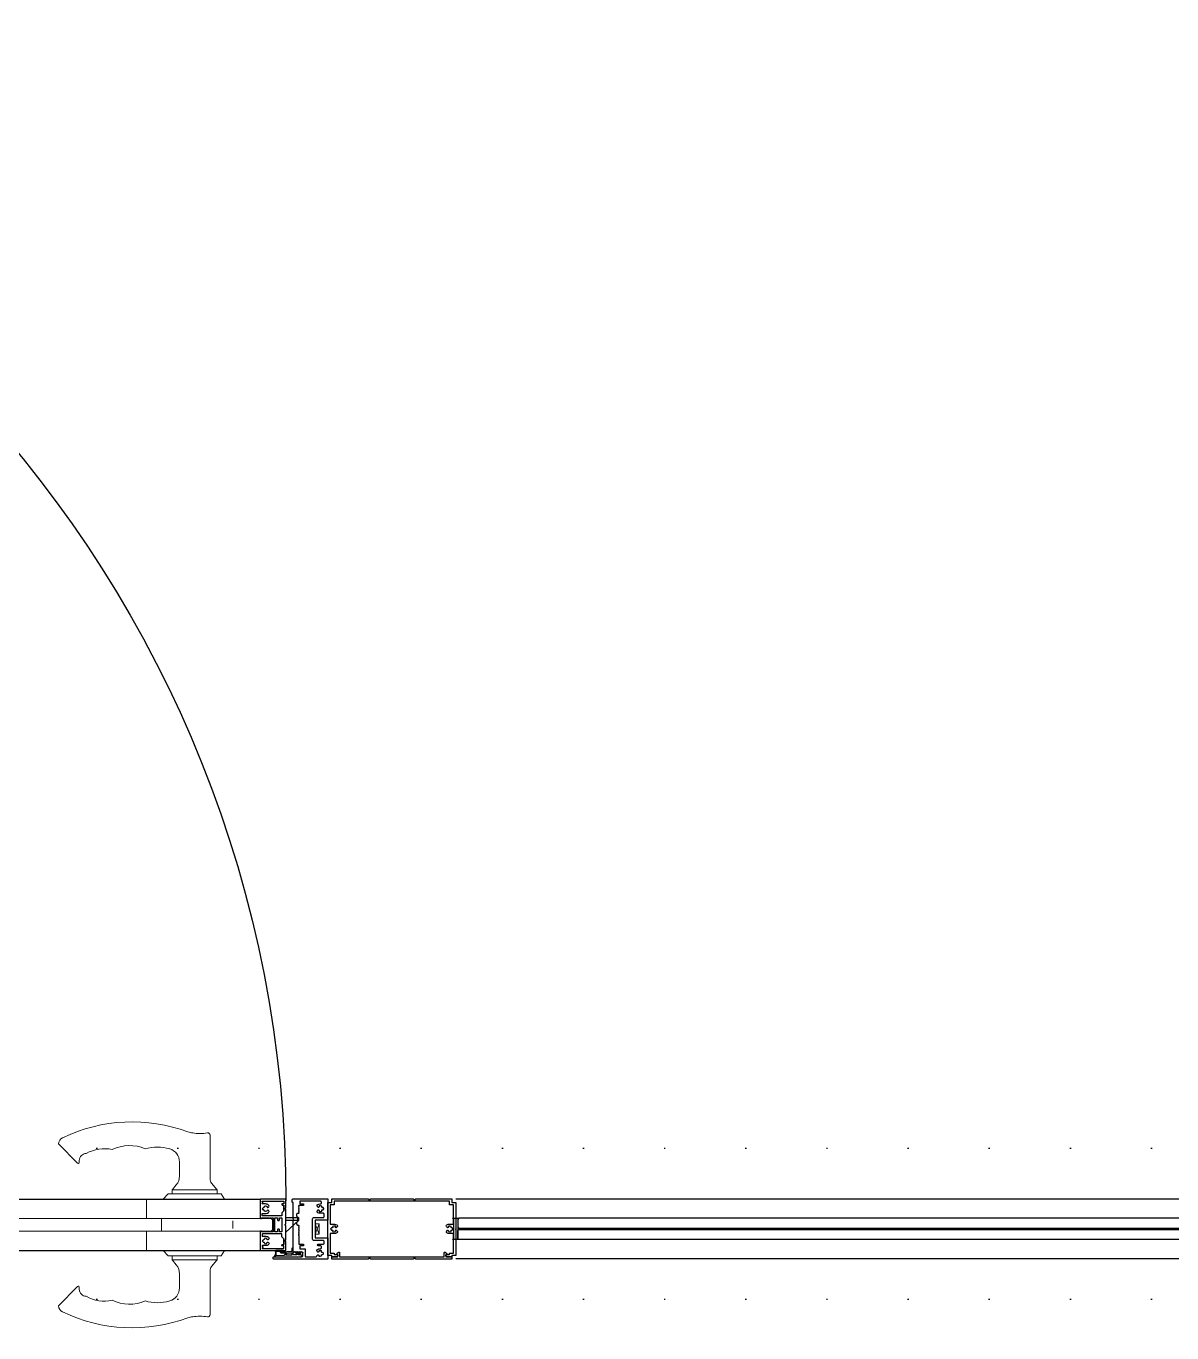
# Model space of a CAD drawing. Header units: centimetres. Extents: x 2135 to 5458, y 2057 to 4523.
# Drawn here: x 3893.2 to 3982.9, y 4029.1 to 4131.4 of the extents above; entities that cross this region are included whole.
import ezdxf

# ---------------------------------------------------------------- set-up
doc = ezdxf.new("R2010")
doc.units = ezdxf.units.CM
doc.header["$LTSCALE"] = 50
for name, pattern in [('DOT2', [0.125, 0, -0.125]), ('HIDDEN', [0.375, 0.25, -0.125]), ('kesik cizgi', [9.525, 6.35, -3.175])]:
    doc.linetypes.add(name, pattern=pattern)
for name, color, linetype in [('BA_gor3', 163, 'Continuous'), ('BA_mat-cam', 131, 'Continuous'), ('BA_mat-metal', 122, 'Continuous'), ('BA_mat_metal', 122, 'Continuous'), ('BA_plan-iz-ust', 8, 'DOT2')]:
    doc.layers.add(name, color=color, linetype=linetype)

# ---------------------------------------------------------------- blocks, each defined once
blk = doc.blocks.new('asda')
at = {"layer": 'BA_mat_metal', "linetype": 'Continuous'}
for points in [[(14102.03, 36649.95), (14102.03, 36651.47), (14101.91, 36651.47), (14101.73, 36651.47), (14101.73, 36651.59), (14101.48, 36651.59, -0.414214), (14101.43, 36651.64, -0.309233), (14101.44, 36651.69), (14101.5, 36651.75, -0.201054), (14101.54, 36651.77), (14101.6, 36651.77), (14101.73, 36651.77), (14101.91, 36651.77), (14101.91, 36651.65), (14102.03, 36651.65), (14102.21, 36651.65), (14102.21, 36647.52), (14101.91, 36647.52), (14101.91, 36647.22), (14099.07, 36647.22, -0.414214), (14099.05, 36647.24), (14099.05, 36647.27), (14098.89, 36647.27), (14098.89, 36647.24, -0.414214), (14098.86, 36647.22), (14095.55, 36647.22, -0.414214), (14095.53, 36647.24), (14095.53, 36647.27), (14095.37, 36647.27), (14095.37, 36647.24, -0.414214), (14095.34, 36647.22), (14092.51, 36647.22), (14092.51, 36647.52), (14092.21, 36647.52), (14092.21, 36651.65), (14092.39, 36651.65), (14092.51, 36651.65), (14092.51, 36651.77), (14092.69, 36651.77), (14092.81, 36651.77), (14092.88, 36651.77, -0.201054), (14092.91, 36651.75), (14092.97, 36651.69, -0.196772), (14092.99, 36651.66, -0.564809), (14092.94, 36651.59), (14092.69, 36651.59), (14092.69, 36651.47), (14092.51, 36651.47), (14092.39, 36651.47), (14092.39, 36649.95), (14092.7, 36649.95, -0.127017), (14092.9, 36649.9, -0.502827), (14092.92, 36649.75), (14092.86, 36649.69, -0.570359), (14092.81, 36649.7, -0.328382), (14092.79, 36649.73), (14092.79, 36649.79, 0.195656), (14092.57, 36649.78), (14092.58, 36649.72, -0.259401), (14092.57, 36649.7, 0.052936), (14092.55, 36649.68, -0.320319), (14092.53, 36649.67), (14092.49, 36649.68), (14092.41, 36649.58), (14092.49, 36649.49), (14092.53, 36649.5, -0.320319), (14092.55, 36649.49, 0.052936), (14092.57, 36649.47, -0.259401), (14092.58, 36649.45), (14092.57, 36649.39, 0.195656), (14092.79, 36649.37), (14092.79, 36649.44, -0.328382), (14092.81, 36649.47, -0.570359), (14092.86, 36649.48), (14092.92, 36649.42, -0.502827), (14092.9, 36649.26, -0.127017), (14092.7, 36649.21), (14092.39, 36649.21), (14092.39, 36647.7), (14092.69, 36647.7), (14092.69, 36647.4), (14101.73, 36647.4), (14101.73, 36647.7), (14102.03, 36647.7), (14102.03, 36649.21), (14101.71, 36649.21, -0.127017), (14101.52, 36649.26, -0.502827), (14101.5, 36649.42), (14101.56, 36649.48, -0.570359), (14101.61, 36649.47, -0.328382), (14101.63, 36649.44), (14101.63, 36649.37, 0.195656), (14101.85, 36649.39), (14101.84, 36649.45, -0.259401), (14101.84, 36649.47, 0.052936), (14101.86, 36649.49, -0.320319), (14101.89, 36649.5), (14101.93, 36649.49), (14102.01, 36649.58), (14101.93, 36649.68), (14101.89, 36649.67, -0.320319), (14101.86, 36649.68, 0.052936), (14101.84, 36649.7, -0.259401), (14101.84, 36649.72), (14101.85, 36649.78, 0.195656), (14101.63, 36649.79), (14101.63, 36649.73, -0.328382), (14101.61, 36649.7, -0.570359), (14101.56, 36649.69), (14101.5, 36649.75, -0.502827), (14101.52, 36649.9, -0.127017), (14101.71, 36649.95)], [(14098.86, 36651.95, -0.414214), (14098.89, 36651.92), (14098.89, 36651.9), (14099.05, 36651.9), (14099.05, 36651.92, -0.414214), (14099.07, 36651.95), (14101.91, 36651.95), (14101.91, 36651.77), (14101.43, 36651.77), (14101.43, 36651.68), (14101.43, 36651.64), (14101.43, 36651.62), (14101.48, 36651.56, -0.41429), (14101.48, 36651.49), (14101.4, 36651.42, -0.196705), (14101.37, 36651.4, -0.566687), (14101.3, 36651.45), (14101.3, 36651.77), (14093.12, 36651.77), (14093.12, 36651.45, -0.414214), (14093.07, 36651.4, -0.310318), (14093.01, 36651.42), (14092.93, 36651.49, -0.41429), (14092.93, 36651.56), (14092.99, 36651.62), (14092.99, 36651.66), (14092.99, 36651.68), (14092.99, 36651.77), (14092.51, 36651.77), (14092.51, 36651.95), (14095.34, 36651.95, -0.414214), (14095.37, 36651.92), (14095.37, 36651.9), (14095.53, 36651.9), (14095.53, 36651.92, -0.414214), (14095.55, 36651.95)]]:
    blk.add_lwpolyline(points, format="xyb", close=True, dxfattribs=at)
blk = doc.blocks.new('*U72')
at = {"layer": 'BA_gor3', "linetype": 'Continuous', "lineweight": 18}
for p, q in [((1847.58, 40.42), (1851.09, 40.42)), ((1858.77, 37.6), (1859.07, 38.4)), ((1858.77, 38.4), (1859.07, 37.6)), ((1847.58, 34.93), (1851.09, 34.93))]:
    blk.add_line(p, q, dxfattribs=at)
at = {"layer": 'BA_gor3'}
for p, q in [((1768.45, 39.67), (1854.49, 39.67)), ((1768.45, 35.67), (1854.49, 35.67))]:
    blk.add_line(p, q, dxfattribs=at)
at = {"layer": 'BA_gor3', "linetype": 'kesik cizgi', "lineweight": 18, "ltscale": 0.5}
for p, q in [((1846.74, 37.17), (1846.74, 38.17)), ((1852.32, 37.37), (1852.32, 37.97))]:
    blk.add_line(p, q, dxfattribs=at)
at = {"layer": 'BA_gor3', "linetype": 'Continuous', "lineweight": 18}
for points in [[(1847.57, 40.11), (1847.57, 40.39, -0.174257), (1847.59, 40.44), (1847.9, 40.81, 0.174257), (1848.15, 41.5), (1848.15, 42.6, 0.331252), (1847.38, 43.63, 0.146751), (1845.47, 43.63, 0.217403), (1842.88, 43.57, 0.190956), (1840.85, 43.26, 0.414214), (1840.31, 42.72), (1840.31, 42.57, -0.67294), (1840.16, 42.5), (1838.69, 44.01, -0.288637), (1839, 44.49, -0.202944), (1848.81, 44.95, 0.088757), (1849.18, 44.88, 0.097868), (1850.33, 44.88, -0.470801), (1850.54, 44.7), (1850.54, 41.28, 0.174257), (1850.66, 40.94), (1851.07, 40.44, -0.174257), (1851.1, 40.39), (1851.1, 40.11)], [(1851.1, 35.24), (1851.1, 34.96, -0.174257), (1851.07, 34.91), (1850.66, 34.41, 0.174257), (1850.54, 34.06), (1850.54, 30.65, -0.470801), (1850.33, 30.47, 0.097868), (1849.18, 30.47, 0.088757), (1848.81, 30.4, -0.202944), (1839, 30.85, -0.288637), (1838.69, 31.34), (1840.16, 32.85, -0.67294), (1840.31, 32.78), (1840.31, 32.63, 0.414214), (1840.85, 32.09, 0.190956), (1842.88, 31.78, 0.217403), (1845.47, 31.72, 0.146751), (1847.38, 31.72, 0.331252), (1848.15, 32.75), (1848.15, 33.85, 0.174257), (1847.9, 34.54), (1847.59, 34.91, -0.174257), (1847.57, 34.96), (1847.57, 35.24)]]:
    blk.add_lwpolyline(points, format="xyb", dxfattribs=at)
for points in [[(1846.86, 39.67), (1847.26, 40.11), (1851.41, 40.11), (1851.66, 39.67)], [(1846.86, 35.67), (1847.26, 35.24), (1851.41, 35.24), (1851.66, 35.67)]]:
    blk.add_lwpolyline(points, dxfattribs=at)
for points in [[(1854.47, 38.17), (1845.58, 38.17), (1845.58, 39.67), (1854.47, 39.67)], [(1858.77, 37.6), (1858.77, 38.4), (1859.07, 38.4), (1859.07, 37.6)], [(1854.47, 35.67), (1854.47, 37.17), (1845.58, 37.17), (1845.58, 35.67)]]:
    blk.add_lwpolyline(points, close=True, dxfattribs=at)
at = {"layer": 'BA_gor3', "linetype": 'HIDDEN', "ltscale": 30}
blk.add_arc((1764.35, 35.74), 92.12, 274.0047, 0.0286, dxfattribs=at)
at = {"layer": 'BA_mat-cam', "lineweight": 9}
blk.add_lwpolyline([(1855.32, 37.17), (1767.62, 37.17), (1767.52, 37.27), (1767.52, 38.07), (1767.62, 38.17), (1855.32, 38.17), (1855.42, 38.07), (1855.42, 37.27)], close=True, dxfattribs=at)
at = {"layer": 'BA_mat_metal'}
blk.add_line((1859.77, 39), (1859.77, 40.1), dxfattribs=at)
at = {"layer": 'BA_mat_metal', "linetype": 'HIDDEN', "ltscale": 25}
for p, q in [((1857.47, 37.34), (1856.47, 38.24)), ((1857.47, 37.34), (1856.47, 37.34)), ((1856.47, 37.1), (1857.47, 37.1)), ((1857.47, 37.1), (1857.47, 37.34))]:
    blk.add_line(p, q, dxfattribs=at)
at = {"layer": 'BA_mat_metal'}
for points in [[(1857, 40.36), (1855.53, 40.36, 0.414214), (1855.48, 40.31), (1855.48, 40.22, 0.414214), (1855.53, 40.17), (1857.09, 40.17), (1857.7, 40.17, -0.414214), (1857.8, 40.07), (1857.8, 39.81), (1857.79, 39.83, 0.414214), (1857.75, 39.83), (1857.7, 39.77), (1857.65, 39.83, 0.414214), (1857.61, 39.83), (1857.56, 39.77), (1857.51, 39.83, 0.414214), (1857.47, 39.83), (1857.42, 39.77), (1857.37, 39.83, 0.414214), (1857.33, 39.83), (1857.28, 39.77), (1857.23, 39.83, 0.414214), (1857.19, 39.83), (1857.14, 39.77), (1857.09, 39.83, 0.668179), (1857.04, 39.81), (1857.04, 37.27), (1857.08, 37.23), (1857.04, 37.19), (1857.04, 35.92), (1857, 35.92, 0.414214), (1856.97, 35.9), (1856.97, 35.73, 0.414214), (1857.07, 35.63), (1859.72, 35.63, 0.414214), (1859.77, 35.68), (1859.77, 37.27, 0.414214), (1859.75, 37.3), (1858.8, 37.3, -0.414214), (1858.77, 37.32), (1858.77, 38.67, -0.414214), (1858.8, 38.7), (1859.75, 38.7, 0.414214), (1859.77, 38.72), (1859.77, 40.31, 0.414214), (1859.72, 40.36)], [(1857.69, 40.17), (1857.69, 40.1, -0.173683), (1857.65, 39.98), (1857.44, 39.82, -0.371882), (1857.41, 39.81, -0.450523), (1857.41, 39.84), (1857.57, 40, 0.584702), (1857.55, 40.03), (1857.47, 40.03, 0.224388), (1857.45, 40.03), (1857.23, 39.8, -0.371882), (1857.2, 39.8, -0.450523), (1857.19, 39.82), (1857.34, 40, 0.584702), (1857.32, 40.03), (1857.14, 40.03, 0.414214), (1857.04, 39.93), (1857.04, 39.47, -0.414214), (1856.94, 39.57), (1856.94, 39.69, 0.414214), (1856.86, 39.77), (1856.56, 39.79), (1856.12, 39.81, 0.527587), (1856.08, 39.74, 0.281459), (1856.1, 39.73), (1856.25, 39.73, -0.400112), (1856.27, 39.71, -0.428458), (1856.25, 39.68), (1855.72, 39.68, -0.549515), (1855.65, 39.8), (1855.67, 39.85, 0.247304), (1855.67, 39.87), (1855.61, 40.07, -0.133452), (1855.59, 40.12), (1855.59, 40.17)], [(1856.47, 39.9), (1856.35, 40.05, 0.221176), (1856.33, 40.06), (1855.69, 40.09, 0.594665), (1855.67, 40.06), (1855.71, 39.99, -0.111945), (1855.72, 39.83), (1855.69, 39.78, 0.52657), (1855.71, 39.75), (1856.01, 39.74, 0.445897), (1856.03, 39.76, -0.445641), (1856.13, 39.86), (1856.45, 39.87, 0.723999)], [(1856.49, 40.05, 0.637785), (1856.47, 40.02), (1856.59, 39.87, 0.232875), (1856.61, 39.86), (1856.92, 39.86, 0.414214), (1856.94, 39.88), (1856.94, 40.02, 0.401264), (1856.92, 40.04)], [(1857.99, 40.12, -0.414214), (1858.04, 40.17), (1858.84, 40.17, -0.37077), (1858.89, 40.13, 0.163335), (1858.92, 40.08), (1858.98, 40.02, 0.436883), (1859.02, 40.02, -0.036899), (1859.04, 40.04, 0.214021), (1859.05, 40.06), (1859.05, 40.11, -0.343935), (1859.06, 40.13, -0.167311), (1859.25, 40.11, -0.355004), (1859.26, 40.09), (1859.26, 40.05, 0.259401), (1859.26, 40.03, -0.052936), (1859.28, 40.01, 0.320319), (1859.31, 40), (1859.34, 40.01, -0.294226), (1859.36, 40), (1859.42, 39.93, -0.358238), (1859.42, 39.9), (1859.36, 39.83, -0.294226), (1859.34, 39.82), (1859.31, 39.83, 0.320319), (1859.28, 39.82, -0.052936), (1859.26, 39.8, 0.259401), (1859.26, 39.78), (1859.26, 39.74, -0.355004), (1859.25, 39.72, -0.167311), (1859.06, 39.7, -0.343935), (1859.05, 39.72), (1859.05, 39.77, 0.214021), (1859.04, 39.79, -0.036899), (1859.02, 39.81, 0.436883), (1858.98, 39.81), (1858.92, 39.75, 0.502827), (1858.94, 39.59, 0.127017), (1859.13, 39.54), (1859.2, 39.54, -0.414214), (1859.25, 39.49), (1859.25, 39.37, -0.414214), (1859.2, 39.32), (1859.01, 39.32, 0.414214), (1858.96, 39.27), (1858.96, 39.23, 0.414214), (1859.01, 39.18), (1859.41, 39.18, -0.414214), (1859.46, 39.13), (1859.46, 38.95, -0.414214), (1859.41, 38.9), (1858.67, 38.9, 0.414214), (1858.57, 38.8), (1858.57, 37.2, 0.414214), (1858.67, 37.1), (1859.41, 37.1, -0.414214), (1859.46, 37.05), (1859.46, 36.82, -0.414214), (1859.41, 36.77), (1859.16, 36.77, 0.127017), (1858.97, 36.72, 0.502827), (1858.94, 36.57), (1859, 36.51, 0.436883), (1859.05, 36.51, -0.036899), (1859.06, 36.53, 0.214021), (1859.07, 36.55), (1859.07, 36.6, -0.343935), (1859.09, 36.62, -0.167311), (1859.28, 36.6, -0.355004), (1859.29, 36.58), (1859.28, 36.54, 0.259401), (1859.29, 36.52, -0.052936), (1859.31, 36.5, 0.320319), (1859.33, 36.49), (1859.36, 36.5, -0.294226), (1859.38, 36.49), (1859.44, 36.42, -0.358238), (1859.44, 36.39), (1859.38, 36.32, -0.294226), (1859.36, 36.31), (1859.33, 36.32, 0.320319), (1859.31, 36.31, -0.052936), (1859.29, 36.29, 0.259401), (1859.28, 36.27), (1859.29, 36.23, -0.355004), (1859.28, 36.21, -0.167311), (1859.09, 36.19, -0.343935), (1859.07, 36.21), (1859.07, 36.26, 0.214021), (1859.06, 36.28, -0.036899), (1859.05, 36.3, 0.436883), (1859, 36.3), (1858.94, 36.24, 0.502827), (1858.97, 36.08, 0.127017), (1859.16, 36.03), (1859.2, 36.03, -0.414214), (1859.25, 35.98), (1859.25, 35.88, -0.414214), (1859.2, 35.83), (1857.57, 35.83), (1857.57, 35.89), (1857.6, 35.92, 0.414214), (1857.6, 35.95), (1857.57, 35.97), (1857.57, 36.03), (1857.84, 36.03, 0.414214), (1857.86, 36.06), (1857.86, 36.14, 0.414214), (1857.83, 36.17), (1857.49, 36.17), (1857.46, 36.2), (1857.49, 36.23, 0.36397), (1857.49, 36.27), (1857.46, 36.3), (1857.49, 36.33, 0.36397), (1857.49, 36.37), (1857.46, 36.4), (1857.49, 36.42, 0.36397), (1857.49, 36.47), (1857.46, 36.49), (1857.49, 36.52, 0.36397), (1857.49, 36.56), (1857.46, 36.59), (1857.49, 36.62, 0.36397), (1857.49, 36.66), (1857.46, 36.69), (1857.49, 36.71, 0.403721), (1857.48, 36.76, 0.252302), (1857.44, 36.78), (1857.4, 36.78, -0.414214), (1857.3, 36.88), (1857.3, 36.95, -0.323388), (1857.34, 37, 0.52724), (1857.39, 37.2, -0.359211), (1857.39, 37.26, 0.52724), (1857.34, 37.46, -0.323388), (1857.3, 37.51), (1857.3, 37.57, -0.375011), (1857.4, 37.69), (1857.47, 37.69), (1857.49, 37.72, 0.36397), (1857.49, 37.76), (1857.46, 37.79), (1857.49, 37.81, 0.36397), (1857.49, 37.86), (1857.46, 37.88), (1857.49, 37.91, 0.36397), (1857.49, 37.95), (1857.46, 37.98), (1857.49, 38.01, 0.36397), (1857.49, 38.05), (1857.46, 38.08), (1857.49, 38.1, 0.36397), (1857.49, 38.15), (1857.46, 38.17), (1857.49, 38.2, 0.36397), (1857.49, 38.25), (1857.46, 38.27), (1857.49, 38.3, 0.36397), (1857.49, 38.34), (1857.46, 38.37), (1857.49, 38.39, 0.36397), (1857.49, 38.44), (1857.47, 38.46, -0.36397), (1857.47, 38.49), (1857.49, 38.5, 0.008835), (1857.49, 38.5), (1857.49, 39.18), (1857.81, 39.18, 0.414214), (1857.86, 39.23), (1857.86, 39.27, 0.414214), (1857.81, 39.32), (1857.57, 39.32), (1857.57, 39.4), (1857.6, 39.42, 0.414214), (1857.6, 39.45), (1857.57, 39.47), (1857.57, 39.54), (1857.94, 39.54, 0.414214), (1857.99, 39.59)], [(1854.47, 35.69), (1854.47, 37.15, -0.414214), (1854.49, 37.17), (1854.55, 37.17, -0.414214), (1854.57, 37.15), (1854.57, 37.12), (1855.01, 37.12), (1855.03, 37.14), (1855.04, 37.12), (1855.06, 37.14), (1855.07, 37.12), (1855.09, 37.14), (1855.11, 37.12), (1855.12, 37.14), (1855.14, 37.12), (1855.15, 37.14), (1855.17, 37.12), (1855.18, 37.14), (1855.2, 37.12), (1855.22, 37.14), (1855.23, 37.12), (1855.25, 37.14), (1855.26, 37.12), (1855.28, 37.14), (1855.29, 37.12), (1855.31, 37.14), (1855.32, 37.12), (1855.34, 37.14), (1855.36, 37.12), (1855.37, 37.14), (1855.39, 37.12), (1855.4, 37.14), (1855.42, 37.12), (1855.43, 37.14), (1855.45, 37.12), (1855.47, 37.12), (1855.47, 38.22), (1855.45, 38.22), (1855.43, 38.21), (1855.42, 38.22), (1855.4, 38.21), (1855.39, 38.22), (1855.37, 38.21), (1855.36, 38.22), (1855.34, 38.21), (1855.32, 38.22), (1855.31, 38.21), (1855.29, 38.22), (1855.28, 38.21), (1855.26, 38.22), (1855.25, 38.21), (1855.23, 38.22), (1855.22, 38.21), (1855.2, 38.22), (1855.18, 38.21), (1855.17, 38.22), (1855.15, 38.21), (1855.14, 38.22), (1855.12, 38.21), (1855.11, 38.22), (1855.09, 38.21), (1855.07, 38.22), (1855.06, 38.21), (1855.04, 38.22), (1855.03, 38.21), (1855.01, 38.22), (1854.57, 38.22), (1854.57, 38.19, -0.414214), (1854.55, 38.17), (1854.49, 38.17, -0.414214), (1854.47, 38.19), (1854.47, 39.65, -0.414214), (1854.49, 39.67), (1856.45, 39.67, -0.414214), (1856.47, 39.65), (1856.47, 38.98), (1856.47, 38.98, 0.414214), (1856.42, 38.93, 0.414214), (1856.47, 38.88), (1856.47, 38.88), (1856.47, 37.72), (1856.47, 37.72, 0.414214), (1856.42, 37.67, 0.414214), (1856.47, 37.62), (1856.47, 37.62), (1856.47, 36.46), (1856.47, 36.46, 0.414214), (1856.42, 36.41, 0.414214), (1856.47, 36.36), (1856.47, 36.36), (1856.47, 35.69, -0.414214), (1856.45, 35.67), (1854.49, 35.67, -0.414214)], [(1855.95, 37.32, -0.414214), (1855.97, 37.3), (1855.97, 37.12), (1856.17, 37.12), (1856.17, 38.22), (1855.97, 38.22), (1855.97, 38.04, -0.414214), (1855.95, 38.02), (1855.84, 38.02, -0.414214), (1855.82, 38.04), (1855.82, 38.2, 0.414214), (1855.8, 38.22), (1855.64, 38.22, 0.414214), (1855.62, 38.2), (1855.62, 37.14, 0.414214), (1855.64, 37.12), (1855.82, 37.12), (1855.82, 37.3, -0.414214), (1855.84, 37.32)]]:
    blk.add_lwpolyline(points, format="xyb", close=True, dxfattribs=at)
for points in [[(1856.32, 38.77), (1856.17, 38.62), (1856.17, 38.37), (1854.67, 38.37, -0.414214), (1854.62, 38.42), (1854.62, 38.53, -0.41417), (1854.65, 38.56), (1854.89, 38.56, 0.025753), (1854.93, 38.57, 0.142146), (1855.12, 38.64, 0.530247), (1855.11, 38.81), (1855.06, 38.84, 0.384431), (1855.04, 38.83, -0.080101), (1855, 38.79, 0.421273), (1854.99, 38.76, -0.481864), (1854.98, 38.73, -0.214937), (1854.8, 38.73, -0.481864), (1854.8, 38.76, 0.421273), (1854.79, 38.79, -0.080507), (1854.75, 38.83, 0.421273), (1854.72, 38.84, -0.481864), (1854.69, 38.84), (1854.68, 38.89), (1854.63, 38.93), (1854.68, 38.98), (1854.69, 39.02, -0.481864), (1854.72, 39.03, 0.421273), (1854.75, 39.04), (1854.79, 39.08, 0.421273), (1854.8, 39.1, -0.481864), (1854.8, 39.13, -0.214937), (1854.98, 39.13, -0.469445), (1854.99, 39.1, 0.421273), (1855, 39.08, -0.080101), (1855.04, 39.04, 0.384431), (1855.06, 39.03), (1855.11, 39.06, 0.530247), (1855.12, 39.22, 0.168159), (1854.89, 39.3), (1854.64, 39.3, -0.414175), (1854.62, 39.32), (1854.62, 39.36, 0.996421), (1854.62, 39.47), (1854.62, 39.5, -0.414214), (1854.64, 39.52), (1856.32, 39.52), (1856.32, 39.32), (1856.19, 39.32, 0.414214), (1856.17, 39.3), (1856.17, 39.24, 0.414214), (1856.19, 39.22), (1856.32, 39.22), (1856.32, 38.77), (1856.32, 39.22)], [(1856.32, 36.57), (1856.17, 36.72), (1856.17, 36.97), (1854.67, 36.97, 0.414214), (1854.62, 36.92), (1854.62, 36.81, 0.41417), (1854.65, 36.78), (1854.89, 36.78, -0.025753), (1854.93, 36.78, -0.142146), (1855.12, 36.7, -0.530247), (1855.11, 36.54), (1855.06, 36.51, -0.384431), (1855.04, 36.52, 0.080101), (1855, 36.56, -0.421273), (1854.99, 36.58, 0.481864), (1854.98, 36.61, 0.214937), (1854.8, 36.61, 0.481864), (1854.8, 36.58, -0.421273), (1854.79, 36.56, 0.080507), (1854.75, 36.52, -0.421273), (1854.72, 36.51, 0.481864), (1854.69, 36.5), (1854.68, 36.46), (1854.63, 36.41), (1854.68, 36.37), (1854.69, 36.32, 0.481864), (1854.72, 36.32, -0.421273), (1854.75, 36.31), (1854.79, 36.27, -0.421273), (1854.8, 36.24, 0.481864), (1854.8, 36.21, 0.214937), (1854.98, 36.21, 0.469445), (1854.99, 36.24, -0.421273), (1855, 36.27, 0.080101), (1855.04, 36.31, -0.384431), (1855.06, 36.32), (1855.11, 36.29, -0.530247), (1855.12, 36.12, -0.168159), (1854.89, 36.04), (1854.64, 36.04, 0.414175), (1854.62, 36.02), (1854.62, 35.99, -0.996421), (1854.62, 35.88), (1854.62, 35.84, 0.414214), (1854.64, 35.82), (1856.32, 35.82), (1856.32, 36.02), (1856.19, 36.02, -0.414214), (1856.17, 36.04), (1856.17, 36.1, -0.414214), (1856.19, 36.12), (1856.32, 36.12), (1856.32, 36.57), (1856.32, 36.12)]]:
    blk.add_lwpolyline(points, format="xyb", dxfattribs=at)
blk = doc.blocks.new('*U74')
blk.add_point((22134.8, 35502.17))
at = {"layer": 'BA_gor3', "linetype": 'Continuous'}
for p, q in [((22044.1, 35504.51), (22134.8, 35504.51)), ((22044.1, 35499.84), (22134.8, 35499.84))]:
    blk.add_line(p, q, dxfattribs=at)
for points in [[(22042.2, 35502.21), (22134.55, 35502.21), (22134.55, 35502.14), (22042.2, 35502.14)], [(22134.55, 35503.01), (22134.65, 35502.91), (22134.65, 35501.44), (22134.55, 35501.34), (22135.05, 35501.34), (22134.95, 35501.44), (22134.95, 35502.91), (22135.05, 35503.01)]]:
    blk.add_lwpolyline(points, close=True, dxfattribs=at)
at = {"layer": 'BA_mat-cam'}
for points in [[(22042.1, 35502.31), (22042.1, 35502.91), (22042.2, 35503.01), (22134.55, 35503.01), (22134.65, 35502.91), (22134.65, 35502.31), (22134.55, 35502.21), (22042.2, 35502.21)], [(22042.1, 35502.04), (22042.1, 35501.44), (22042.2, 35501.34), (22134.55, 35501.34), (22134.65, 35501.44), (22134.65, 35502.04), (22134.55, 35502.14), (22042.2, 35502.14)]]:
    blk.add_lwpolyline(points, close=True, dxfattribs=at)

msp = doc.modelspace()

# ---------------------------------------------------------------- linework, layer by layer
at = {"layer": 'BA_plan-iz-ust'}
for points in [[(3714.57, 4043.57), (4022.57, 4043.57)], [(3714.57, 4031.73), (4022.57, 4031.73)]]:
    msp.add_lwpolyline(points, dxfattribs=at)

# ---------------------------------------------------------------- block references
at = {"color": 2, "xscale": -1, "rotation": 180}
msp.add_blockref('*U72', (2057.1, 4075.23), dxfattribs=at)
at = {"layer": 'BA_mat-cam', "xscale": -1}
msp.add_blockref('*U74', (26061.67, -31464.94), dxfattribs=at)
at = {"layer": 'BA_mat-metal', "rotation": 180}
msp.add_blockref('asda', (18019.08, 40686.82), dxfattribs=at)

doc.saveas('drawing.dxf')
